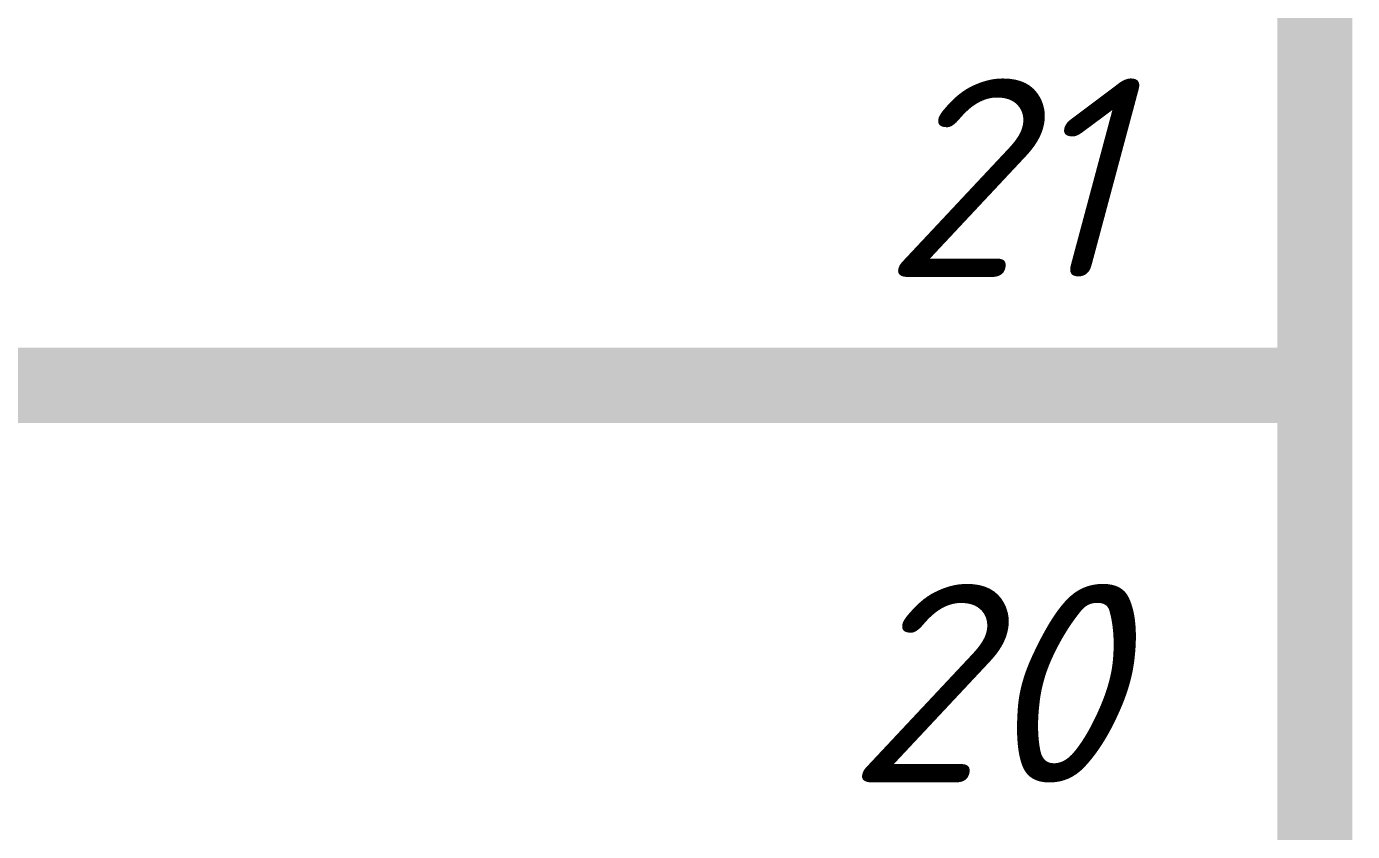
# Model space of a CAD drawing. Header units: inches. Extents: x 0 to 841, y 0 to 594.
# Drawn here: x 342.18 to 355.39, y 315.56 to 323.57 of the extents above; entities that cross this region are included whole.
import ezdxf

# ---------------------------------------------------------------- set-up
doc = ezdxf.new("R2010")
doc.units = ezdxf.units.IN
doc.layers.add('Sheet', color=255, linetype='Continuous')
doc.styles.get("Standard").update_dxf_attribs({"font": 'isocpeui.ttf'})

msp = doc.modelspace()

# ---------------------------------------------------------------- linework, layer by layer
at = {"layer": 'Sheet'}
for points in [[(355.013, 159.999, 0.749, 0.749, 0), (355.013, 449.992, 0.749, 0.749, 0)], [(350.005, 319.998, 0.749, 0.749, 0), (340.011, 319.998, 0.749, 0.749, 0), (340.011, 304.995, 0.749, 0.749, 0), (300.014, 304.995, 0.749, 0.749, 0), (285.012, 304.995, 0.749, 0.749, 0)], [(355.013, 319.998, 0.749, 0.749, 0), (350.005, 319.998, 0.749, 0.749, 0)], [(355.013, 319.998, 0.3, 0.3, 0), (350.005, 319.998, 0.3, 0.3, 0)]]:
    msp.add_lwpolyline(points, format="xyseb", dxfattribs=at)

# ---------------------------------------------------------------- texts
for s, p in [('21', (350.701, 321.076)), ('20', (350.342, 316.045))]:
    msp.add_text(s, height=1.9764, dxfattribs=at).set_placement(p)

doc.saveas('drawing.dxf')
